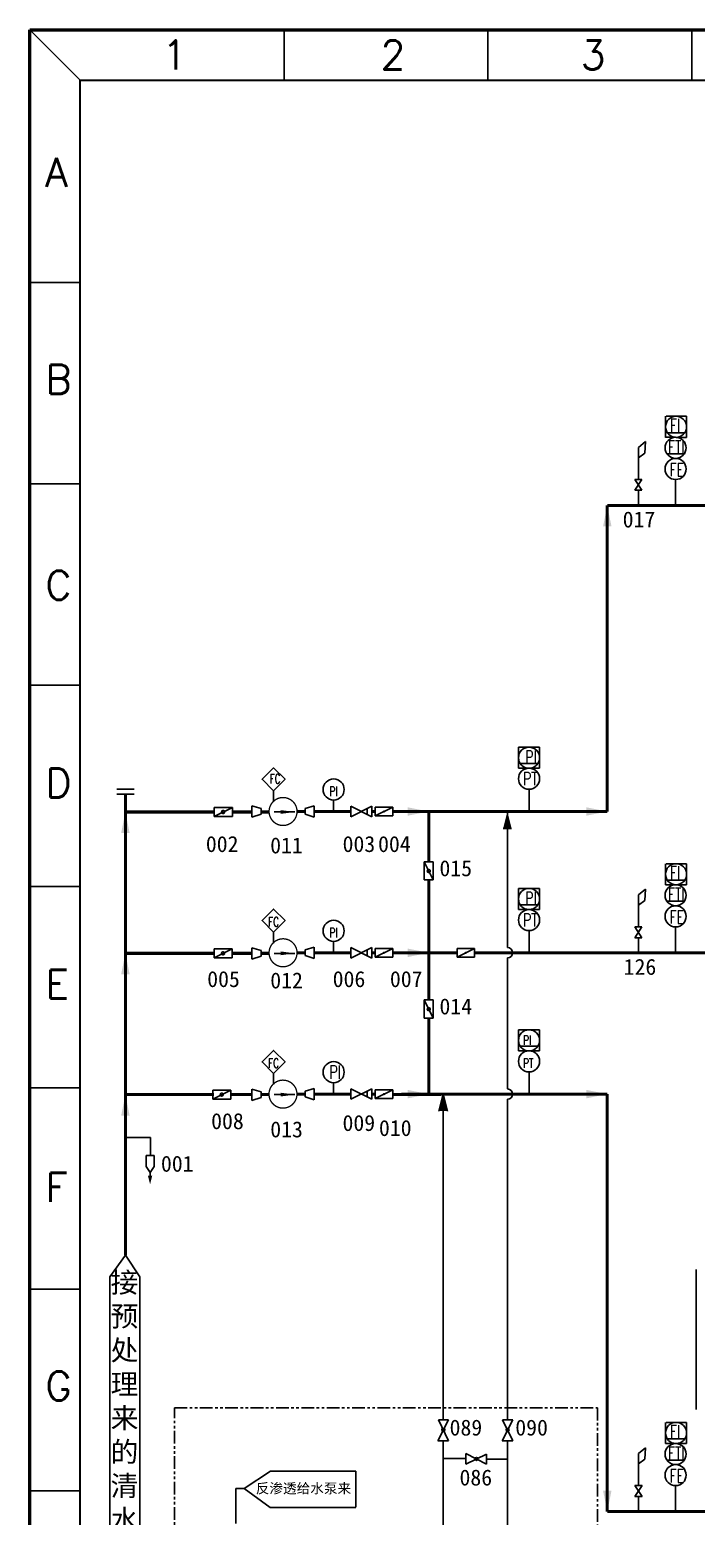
# Model space of a CAD drawing. Header units: millimetres. Extents: x 177 to 598, y 97 to 389.
# Drawn here: x 177.2 to 260.6, y 202.9 to 388.9 of the extents above; entities that cross this region are included whole.
import ezdxf

# ---------------------------------------------------------------- set-up
doc = ezdxf.new("R2010")
doc.units = ezdxf.units.MM
doc.linetypes.add('PHANTOM', pattern=[63.5, 31.75, -6.35, 6.35, -6.35, 6.35, -6.35])
for name, color, linetype in [('1', 7, 'Continuous'), ('取样阀', 1, 'Continuous'), ('手动蝶阀', 1, 'Continuous'), ('止回阀', 1, 'Continuous'), ('球阀', 1, 'Continuous')]:
    doc.layers.add(name, color=color, linetype=linetype)
doc.styles.add('HZ2', font='geditxt.shx', dxfattribs={"width": 0.75, "height": 1, "bigfont": 'hztxt.shx'})
doc.styles.get("Standard").update_dxf_attribs({"font": 'txt.shx', "height": 1})
doc.styles.add('样式 1', font='simfang_0.ttf', dxfattribs={"height": 2})
doc.styles.add('样式 2', font='simfang_0.ttf')

msp = doc.modelspace()

# ---------------------------------------------------------------- hatches: boundary and pattern name
at = {"layer": '球阀'}
h = msp.add_hatch(color=0, dxfattribs=at)
h.paths.add_polyline_path([(228.91, 213.7), (228.8, 213.86, 0.250765), (228.72, 213.7, 0.250765), (228.8, 213.54)])
h.paths.add_polyline_path([(229.1, 213.7, 0.250765), (229.01, 213.86), (228.91, 213.7), (229.01, 213.54, 0.250765)])
h.paths.add_polyline_path([(229.01, 213.54), (228.91, 213.7), (228.8, 213.54, 0.302776)])
h.paths.add_polyline_path([(229.01, 213.86, 0.302776), (228.8, 213.86), (228.91, 213.7)])
h = msp.add_hatch(color=0, dxfattribs=at)
h.paths.add_polyline_path([(236.94, 213.7), (236.83, 213.86, 0.250765), (236.75, 213.7, 0.250765), (236.83, 213.54)])
h.paths.add_polyline_path([(237.13, 213.7, 0.250765), (237.04, 213.86), (236.94, 213.7), (237.04, 213.54, 0.250765)])
h.paths.add_polyline_path([(237.04, 213.54), (236.94, 213.7), (236.83, 213.54, 0.302776)])
h.paths.add_polyline_path([(237.04, 213.86, 0.302776), (236.83, 213.86), (236.94, 213.7)])
h = msp.add_hatch(color=0, dxfattribs=at)
h.paths.add_polyline_path([(233.05, 210.08), (233.21, 210.18, 0.250765), (233.05, 210.27, 0.250765), (232.89, 210.18)])
h.paths.add_polyline_path([(233.05, 209.89, 0.250765), (233.21, 209.97), (233.05, 210.08), (232.89, 209.97, 0.250765)])
h.paths.add_polyline_path([(232.89, 209.97), (233.05, 210.08), (232.89, 210.18, 0.302776)])
h.paths.add_polyline_path([(233.21, 209.97, 0.302776), (233.21, 210.18), (233.05, 210.08)])

# ---------------------------------------------------------------- linework, layer by layer
at = {"color": 0, "lineweight": 50}
for p, q in [((177.15, 96.62), (177.15, 388.94)), ((177.15, 388.94), (597.99, 388.94))]:
    msp.add_line(p, q, dxfattribs=at)
at = {"color": 0}
for p, q in [((183.45, 382.64), (177.15, 388.94)), ((208.97, 388.94), (208.97, 382.64)), ((234.48, 388.94), (234.48, 382.64)), ((260, 388.94), (260, 382.64)), ((183.45, 357.3), (177.15, 357.3)), ((256.72, 339.24), (256.72, 340.56)), ((256.8, 340.56), (259.35, 340.56)), ((259.35, 339.24), (259.35, 340.56)), ((256.72, 339.24), (256.72, 337.92)), ((259.35, 339.24), (259.35, 337.92)), ((253.31, 336.66), (254.2, 337.39)), ((254.2, 337.39), (254.13, 335.95)), ((257.97, 337.93), (256.72, 337.93)), ((256.94, 338.49), (259.11, 338.49)), ((258.03, 337.92), (259.35, 337.92)), ((253.31, 336.66), (253.31, 332.66)), ((254.13, 335.95), (253.31, 335.37)), ((256.87, 335.86), (259.05, 335.86)), ((183.45, 332.1), (177.15, 332.1)), ((253.76, 332.66), (252.86, 332.66)), ((253.76, 332.66), (252.86, 331.3)), ((252.86, 332.66), (253.76, 331.3)), ((253.76, 331.3), (252.86, 331.3)), ((253.31, 329.4), (253.31, 331.3)), ((257.97, 332.65), (257.97, 329.4)), ((183.45, 306.9), (177.15, 306.9)), ((239.63, 299.15), (238.32, 299.15)), ((238.32, 297.83), (238.32, 299.15)), ((238.32, 297.83), (238.32, 296.52)), ((239.63, 299.15), (240.95, 299.15)), ((240.95, 297.83), (240.95, 299.15)), ((240.95, 297.83), (240.95, 296.52)), ((239.63, 296.52), (238.32, 296.52)), ((238.54, 297.09), (240.72, 297.09)), ((239.63, 296.52), (240.95, 296.52)), ((188.03, 293.89), (190.21, 293.89)), ((188.03, 293.25), (190.21, 293.25)), ((207.66, 292.29), (207.66, 293.69)), ((215.18, 292.53), (215.18, 291.1)), ((239.63, 293.88), (239.63, 291.1)), ((204.95, 290.4), (204.95, 291.8)), ((206.09, 291.47), (206.09, 290.77)), ((207.75, 291.04), (210.34, 291.04)), ((211.6, 291.47), (211.6, 290.77)), ((212.74, 290.4), (212.74, 291.8)), ((256.72, 283.25), (256.72, 284.57)), ((256.72, 283.25), (256.72, 281.93)), ((256.8, 284.57), (259.35, 284.57)), ((259.35, 283.25), (259.35, 284.57)), ((259.35, 283.25), (259.35, 281.93)), ((183.45, 281.7), (177.15, 281.7)), ((239.63, 281.47), (238.32, 281.47)), ((238.32, 280.15), (238.32, 281.47)), ((239.63, 281.47), (240.95, 281.47)), ((240.95, 280.15), (240.95, 281.47)), ((253.31, 280.67), (254.2, 281.4)), ((254.2, 281.4), (254.13, 279.96)), ((257.97, 281.94), (256.72, 281.94)), ((256.94, 282.51), (259.11, 282.51)), ((258.03, 281.93), (259.35, 281.93)), ((238.32, 280.15), (238.32, 278.83)), ((238.54, 279.4), (240.72, 279.4)), ((240.95, 280.15), (240.95, 278.83)), ((253.31, 280.67), (253.31, 276.67)), ((254.13, 279.96), (253.31, 279.38)), ((256.87, 279.87), (259.05, 279.87)), ((239.63, 278.83), (238.32, 278.83)), ((239.63, 278.83), (240.95, 278.83)), ((207.66, 274.61), (207.66, 276)), ((239.63, 276.2), (239.63, 273.42)), ((253.76, 276.67), (252.86, 276.67)), ((253.76, 276.67), (252.86, 275.31)), ((252.86, 276.67), (253.76, 275.31)), ((257.97, 276.66), (257.97, 273.42)), ((204.95, 272.64), (204.95, 274.03)), ((206.09, 273.7), (206.09, 273)), ((211.6, 273.79), (211.6, 273.09)), ((212.74, 272.72), (212.74, 274.11)), ((215.18, 274.85), (215.18, 273.42)), ((253.76, 275.31), (252.86, 275.31)), ((253.31, 273.42), (253.31, 275.31)), ((207.75, 273.35), (210.34, 273.35)), ((239.63, 263.78), (238.32, 263.78)), ((238.32, 262.46), (238.32, 263.78)), ((238.32, 262.46), (238.32, 261.15)), ((239.63, 263.78), (240.95, 263.78)), ((240.95, 262.46), (240.95, 263.78)), ((240.95, 262.46), (240.95, 261.15)), ((239.63, 261.15), (238.32, 261.15)), ((238.54, 261.72), (240.72, 261.72)), ((239.63, 261.15), (240.95, 261.15)), ((207.66, 256.92), (207.66, 258.32)), ((215.18, 257.16), (215.18, 255.73)), ((239.63, 258.51), (239.63, 255.73)), ((183.45, 256.5), (177.15, 256.5)), ((204.95, 254.95), (204.95, 256.34)), ((206.09, 256.02), (206.09, 255.32)), ((207.75, 255.67), (210.34, 255.67)), ((211.6, 256.1), (211.6, 255.4)), ((212.74, 255.03), (212.74, 256.43)), ((192.25, 250.32), (189.12, 250.32)), ((192.25, 250.32), (192.25, 248.03)), ((192.21, 245.95), (192.21, 245.05)), ((187.16, 232.88), (189.12, 235.57)), ((189.12, 235.57), (190.93, 232.85)), ((187.16, 232.88), (187.16, 190.85)), ((190.93, 190.85), (190.93, 232.85)), ((183.45, 231.3), (177.15, 231.3)), ((256.72, 213.32), (256.72, 214.64)), ((256.8, 214.64), (259.35, 214.64)), ((259.35, 213.32), (259.35, 214.64)), ((256.72, 213.32), (256.72, 212)), ((256.94, 212.57), (259.11, 212.57)), ((259.35, 213.32), (259.35, 212)), ((253.31, 210.74), (254.21, 211.47)), ((253.31, 210.74), (253.31, 206.74)), ((254.21, 211.47), (254.13, 210.03)), ((257.97, 212), (256.72, 212)), ((258.03, 212), (259.35, 212)), ((203.99, 206.36), (207.26, 208.54)), ((217.96, 208.54), (207.26, 208.54)), ((254.13, 210.03), (253.31, 209.45)), ((256.87, 209.94), (259.05, 209.94)), ((252.86, 206.74), (253.77, 205.38)), ((253.77, 206.74), (252.86, 205.38)), ((253.77, 206.74), (252.86, 206.74)), ((257.97, 206.73), (257.97, 203.48)), ((183.45, 206.1), (177.15, 206.1)), ((207.23, 204.01), (203.99, 206.36)), ((253.77, 205.38), (252.86, 205.38)), ((253.31, 203.48), (253.31, 205.38)), ((207.23, 204.01), (217.94, 204.01))]:
    msp.add_line(p, q, dxfattribs=at)
at = {"color": 0, "lineweight": 30}
for p, q in [((183.45, 382.64), (591.69, 382.64)), ((183.45, 102.92), (183.45, 382.64))]:
    msp.add_line(p, q, dxfattribs=at)
at = {"color": 0, "linetype": 'Continuous'}
for p, q in [((206.09, 291.47), (204.95, 291.8)), ((206.09, 290.77), (204.95, 290.4)), ((211.6, 291.47), (212.74, 291.8)), ((211.6, 290.77), (212.74, 290.4)), ((206.09, 273.7), (204.95, 274.03)), ((211.6, 273.79), (212.74, 274.11)), ((206.09, 273), (204.95, 272.64)), ((211.6, 273.09), (212.74, 272.72)), ((206.09, 256.02), (204.95, 256.34)), ((206.09, 255.32), (204.95, 254.95)), ((211.6, 256.1), (212.74, 256.43)), ((211.6, 255.4), (212.74, 255.03))]:
    msp.add_line(p, q, dxfattribs=at)
at = {"color": 40}
for p, q in [((236.92, 274.06), (236.92, 291.1)), ((236.39, 288.97), (237.45, 288.97)), ((236.92, 256.38), (236.92, 272.77)), ((228.89, 255.73), (228.36, 253.6)), ((229.42, 253.6), (228.89, 255.73)), ((236.92, 255.08), (236.92, 214.96)), ((228.89, 253.6), (228.89, 214.96)), ((228.89, 212.36), (228.89, 194.41)), ((236.92, 212.36), (236.92, 194.41)), ((231.71, 210.11), (228.89, 210.11)), ((234.31, 210.06), (236.92, 210.06))]:
    msp.add_line(p, q, dxfattribs=at)
at = {"color": 251}
msp.add_line((260.56, 233.77), (260.56, 216.26), dxfattribs=at)
at = {"color": 251, "linetype": 'PHANTOM', "ltscale": 0.05}
for p, q in [((195.27, 216.49), (248.2, 216.49)), ((195.27, 148.49), (195.27, 216.49)), ((248.2, 216.49), (248.2, 148.49))]:
    msp.add_line(p, q, dxfattribs=at)
msp.add_line((217.94, 208.53), (217.94, 204.02))
at = {"color": 142}
for p, q in [((202.94, 201.99), (202.94, 206.36)), ((202.94, 206.36), (203.99, 206.36))]:
    msp.add_line(p, q, dxfattribs=at)
at = {"color": 151}
for points, const_width in [([(249.42, 329.4), (266.75, 329.4)], 0.385), ([(249.42, 291.1), (249.42, 329.4)], 0.385), ([(189.12, 293.25), (189.12, 253.54)], 0.381), ([(200.22, 291.04), (189.12, 291.04)], 0.381), ([(204.95, 291.04), (202.51, 291.04)], 0.381), ([(207.1, 291.04), (206.09, 291.04)], 0.381), ([(211.6, 291.1), (210.6, 291.1)], 0.381), ([(217.35, 291.1), (212.74, 291.1)], 0.381), ([(220.39, 291.1), (219.96, 291.1)], 0.381), ([(227.08, 291.1), (222.57, 291.1)], 0.381), ([(227.08, 291.1), (249.42, 291.1)], 0.385), ([(227.08, 291.1), (227.08, 284.81)], 0.381), ([(227.08, 282.53), (227.08, 273.42)], 0.381), ([(200.22, 273.35), (189.12, 273.35)], 0.381), ([(204.95, 273.35), (202.5, 273.35)], 0.381), ([(207.1, 273.35), (206.09, 273.35)], 0.381), ([(211.6, 273.42), (210.6, 273.42)], 0.381), ([(217.35, 273.42), (212.74, 273.42)], 0.381), ([(220.39, 273.42), (219.96, 273.42)], 0.381), ([(227.08, 273.42), (222.57, 273.42)], 0.381), ([(227.08, 273.42), (227.08, 267.51)], 0.381), ([(230.62, 273.42), (227.08, 273.42)], 0.381), ([(232.8, 273.42), (266.75, 273.42)], 0.385), ([(227.08, 265.23), (227.08, 255.73)], 0.381), ([(200.21, 255.67), (189.12, 255.67)], 0.381), ([(204.95, 255.67), (202.33, 255.67)], 0.381), ([(207.09, 255.67), (206.09, 255.67)], 0.381), ([(211.6, 255.73), (210.59, 255.73)], 0.381), ([(217.35, 255.73), (212.74, 255.73)], 0.381), ([(220.39, 255.73), (219.96, 255.73)], 0.381), ([(249.42, 255.73), (222.57, 255.7)], 0.381), ([(249.42, 255.73), (249.42, 224.61)], 0.381), ([(189.12, 253.54), (189.12, 235.57)], 0.381), ([(249.42, 203.48), (249.42, 224.61)], 0.385), ([(249.42, 203.48), (266.75, 203.48)], 0.385)]:
    msp.add_lwpolyline(points, dxfattribs=dict(at, const_width=const_width))
at = {"color": 0}
for points in [[(207.66, 293.69), (209.1, 295.13), (207.66, 296.56), (206.22, 295.13)], [(207.66, 276), (209.1, 277.44), (207.66, 278.88), (206.22, 277.44)], [(207.66, 258.32), (209.1, 259.76), (207.66, 261.19), (206.22, 259.76)]]:
    msp.add_lwpolyline(points, close=True, dxfattribs=at)
at = {"color": 0, "const_width": 0.167}
for points in [[(207.1, 291.1, 1), (210.6, 291.1, 1)], [(207.1, 273.42, 1), (210.6, 273.42, 1)], [(207.09, 255.73, 1), (210.59, 255.73, 1)]]:
    msp.add_lwpolyline(points, format="xyb", close=True, dxfattribs=at)
at = {"color": 0}
for points in [[(210.34, 291.04, 0, 0.476, 0), (208.53, 291.04, 0.476, 0.476, 0)], [(210.34, 273.35, 0, 0.476, 0), (208.53, 273.35, 0.476, 0.476, 0)], [(210.34, 255.67, 0, 0.476, 0), (208.53, 255.67, 0.476, 0.476, 0)], [(192.21, 244.43, 0, 0.544, 0), (192.21, 245.52, 0.544, 0.544, 0)]]:
    msp.add_lwpolyline(points, format="xyseb", dxfattribs=at)
for centre in [(258.03, 339.24), (257.97, 336.61), (257.97, 333.97), (239.63, 297.83), (239.63, 295.2), (215.18, 293.85), (258.03, 283.25), (239.63, 280.15), (257.97, 280.62), (257.97, 277.98), (215.18, 276.17), (239.63, 277.51), (239.63, 262.46), (239.63, 259.83), (215.18, 258.48), (258.03, 213.32), (257.97, 210.68), (257.97, 208.05)]:
    msp.add_circle(centre, 1.32, dxfattribs=at)
at = {"color": 40}
for centre in [(236.92, 273.42), (236.92, 255.73)]:
    msp.add_arc(centre, 0.649, 270, 90, dxfattribs=at)
at = {"color": 151}
for points in [[(249.95, 326.77), (249.42, 329.4), (248.89, 326.77)], [(189.65, 288.4), (189.12, 291.04), (188.59, 288.4)], [(224.44, 290.57), (227.08, 291.1), (224.44, 291.63)], [(246.79, 290.57), (249.42, 291.1), (246.79, 291.63)], [(224.44, 272.88), (227.08, 273.42), (224.44, 273.95)], [(189.65, 270.72), (189.12, 273.35), (188.59, 270.72)], [(189.65, 253.03), (189.12, 255.67), (188.59, 253.03)], [(224.44, 255.2), (227.08, 255.73), (224.44, 256.26)], [(246.79, 255.2), (249.42, 255.73), (246.79, 256.26)], [(248.89, 206.12), (249.42, 203.48), (249.95, 206.12)]]:
    msp.add_solid(points, dxfattribs=at)
at = {"color": 40}
for points in [[(237.45, 288.97), (236.92, 291.1), (236.39, 288.97)], [(229.42, 253.6), (228.89, 255.73), (228.36, 253.6)]]:
    msp.add_solid(points, dxfattribs=at)
at = {"layer": '取样阀', "color": 0}
for p, q in [((191.71, 248.03), (192.73, 248.03)), ((191.71, 246.67), (191.71, 248.03)), ((192.73, 246.67), (192.73, 248.03)), ((191.71, 246.69), (192.21, 245.94)), ((192.21, 245.94), (192.73, 246.69))]:
    msp.add_line(p, q, dxfattribs=at)
at = {"layer": '手动蝶阀', "color": 0}
for p, q in [((200.22, 291.61), (200.22, 290.47)), ((200.22, 291.61), (200.22, 290.47)), ((200.22, 290.47), (202.51, 291.61)), ((200.22, 291.61), (202.51, 291.61)), ((202.51, 290.47), (200.22, 290.47)), ((202.51, 291.61), (202.51, 290.47)), ((219.38, 291.47), (219.38, 290.74)), ((219.96, 291.75), (219.96, 290.45)), ((220.39, 291.64), (220.39, 290.55)), ((222.57, 291.64), (220.39, 290.55)), ((222.57, 291.64), (220.39, 291.64)), ((220.39, 290.55), (222.57, 290.55)), ((222.57, 290.55), (222.57, 291.64)), ((226.5, 282.53), (226.5, 284.81)), ((227.65, 282.53), (226.5, 284.81)), ((226.5, 284.81), (227.65, 284.81)), ((227.65, 284.81), (227.65, 282.53)), ((226.5, 282.53), (227.65, 282.53)), ((226.5, 282.53), (227.65, 282.53)), ((200.21, 273.92), (200.21, 272.78)), ((200.21, 273.92), (200.21, 272.78)), ((200.21, 272.78), (202.5, 273.92)), ((200.21, 273.92), (202.5, 273.92)), ((202.5, 273.92), (202.5, 272.78)), ((219.38, 273.78), (219.38, 273.06)), ((219.96, 274.07), (219.96, 272.76)), ((222.57, 273.96), (220.39, 272.87)), ((222.57, 273.96), (220.39, 273.96)), ((220.39, 273.96), (220.39, 272.87)), ((222.57, 272.87), (222.57, 273.96)), ((230.62, 273.96), (230.62, 272.87)), ((232.8, 273.96), (230.62, 272.87)), ((232.8, 273.96), (230.62, 273.96)), ((232.8, 272.87), (232.8, 273.96)), ((202.5, 272.78), (200.21, 272.78)), ((220.39, 272.87), (222.57, 272.87)), ((230.62, 272.87), (232.8, 272.87)), ((226.5, 265.23), (226.5, 267.51)), ((227.65, 265.23), (226.5, 267.51)), ((226.5, 267.51), (227.65, 267.51)), ((227.65, 267.51), (227.65, 265.23)), ((226.5, 265.23), (227.65, 265.23)), ((226.5, 265.23), (227.65, 265.23)), ((200.05, 256.24), (200.05, 255.1)), ((200.05, 256.24), (200.05, 255.1)), ((200.05, 255.1), (202.33, 256.24)), ((200.05, 256.24), (202.33, 256.24)), ((202.33, 255.1), (200.05, 255.1)), ((202.33, 256.24), (202.33, 255.1)), ((219.38, 256.1), (219.38, 255.37)), ((219.96, 256.38), (219.96, 255.08)), ((222.57, 256.27), (220.39, 255.19)), ((222.57, 256.27), (220.39, 256.27)), ((220.39, 256.27), (220.39, 255.19)), ((220.39, 255.19), (222.57, 255.19)), ((222.57, 255.19), (222.57, 256.27))]:
    msp.add_line(p, q, dxfattribs=at)
for points, const_width in [([(201.26, 291.04, 1), (201.44, 291.04, 1)], 0.397), ([(221.41, 291.1, 1), (221.55, 291.1, 1)], 0.136), ([(227.08, 283.57, 1), (227.08, 283.74, 1)], 0.397), ([(201.25, 273.35, 1), (201.43, 273.35, 1)], 0.397), ([(221.41, 273.42, 1), (221.55, 273.42, 1)], 0.136), ([(231.64, 273.42, 1), (231.78, 273.42, 1)], 0.136), ([(227.08, 266.27, 1), (227.08, 266.44, 1)], 0.397), ([(201.09, 255.67, 1), (201.26, 255.67, 1)], 0.397), ([(221.41, 255.73, 1), (221.55, 255.73, 1)], 0.136)]:
    msp.add_lwpolyline(points, format="xyb", close=True, dxfattribs=dict(at, const_width=const_width))
at = {"layer": '止回阀', "color": 0}
for p, q in [((217.35, 290.45), (219.96, 291.75)), ((219.96, 290.45), (217.35, 291.75)), ((217.35, 291.75), (217.35, 290.45)), ((217.35, 291.75), (217.35, 290.45)), ((217.35, 272.76), (219.96, 274.07)), ((219.96, 272.76), (217.35, 274.07)), ((217.35, 274.07), (217.35, 272.76)), ((217.35, 274.07), (217.35, 272.76)), ((217.35, 255.08), (219.96, 256.38)), ((219.96, 255.08), (217.35, 256.38)), ((217.35, 256.38), (217.35, 255.08)), ((217.35, 256.38), (217.35, 255.08))]:
    msp.add_line(p, q, dxfattribs=at)
at = {"layer": '球阀', "color": 0}
for p, q in [((229.56, 214.96), (228.22, 212.36)), ((229.56, 212.36), (228.29, 214.96)), ((228.29, 214.96), (229.56, 214.96)), ((237.59, 214.96), (236.25, 212.36)), ((236.32, 214.96), (237.59, 214.96)), ((237.59, 212.36), (236.32, 214.96)), ((228.22, 212.36), (229.56, 212.36)), ((236.25, 212.36), (237.59, 212.36)), ((231.71, 210.77), (231.71, 209.42)), ((234.31, 209.42), (231.71, 210.77)), ((231.71, 209.42), (234.31, 210.69)), ((234.31, 210.69), (234.31, 209.42))]:
    msp.add_line(p, q, dxfattribs=at)
for centre in [(228.91, 213.7), (236.94, 213.7), (233.05, 210.08)]:
    msp.add_circle(centre, 0.192, dxfattribs=at)

# ---------------------------------------------------------------- texts
at = {"color": 0}
for s, p in [('1', (193.71, 383.98)), ('2', (221.05, 383.98)), ('3', (246.09, 383.98)), ('A', (179.11, 369.28)), ('B', (179.11, 343.39)), ('C', (179.11, 317.61)), ('D', (179.11, 292.87)), ('E', (179.11, 267.68)), ('F', (179.11, 242.25)), ('G', (179.11, 217.4))]:
    msp.add_text(s, height=3.62, dxfattribs=at).set_placement(p)
at = {"color": 0, "style": 'HZ2', "width": 0.7}
for s, height, p in [('FI', 1.633, (257.27, 338.6)), ('FTI', 1.633, (257.01, 335.89)), ('FE', 1.633, (257.21, 333.06)), ('PI', 1.633, (239.16, 297.1)), ('PT', 1.633, (238.88, 294.38)), ('FC', 1.181, (207.16, 294.61)), ('PI', 1.181, (214.65, 293.03)), ('FI', 1.633, (257.27, 282.61)), ('PI', 1.633, (239.16, 279.42)), ('FTI', 1.633, (257.01, 279.9)), ('FC', 1.181, (206.97, 276.7)), ('PT', 1.633, (238.88, 276.7)), ('FE', 1.633, (257.21, 277.07)), ('PI', 1.181, (214.65, 275.34)), ('PI', 1.181, (238.88, 261.88)), ('FC', 1.181, (206.97, 259.02)), ('PI', 1.633, (214.65, 257.66)), ('PT', 1.181, (238.88, 259.01)), ('FI', 1.633, (257.27, 212.68)), ('FTI', 1.633, (257.01, 209.97)), ('FE', 1.633, (257.21, 207.14))]:
    msp.add_text(s, height=height, dxfattribs=at).set_placement(p)
for s, insert, char_height, width, attachment_point, style in [('017', (251.35, 328.65), 2, 11.304, 1, '样式 2'), ('002', (199.19, 288.03), 2, 11.304, 1, '样式 2'), ('011', (207.24, 287.86), 2, 11.304, 1, '样式 2'), ('003', (216.3, 288.03), 2, 11.304, 1, '样式 2'), ('004', (220.74, 288.03), 2, 11.304, 1, '样式 2'), ('015', (228.42, 285), 2, 11.304, 1, '样式 1'), ('126', (251.47, 272.66), 2, 11.304, 1, '样式 2'), ('005', (199.36, 271.13), 2, 11.304, 1, '样式 2'), ('012', (207.25, 270.96), 2, 11.304, 1, '样式 2'), ('006', (215.06, 271.13), 2, 11.304, 1, '样式 2'), ('007', (222.22, 271.13), 2, 11.304, 1, '样式 2'), ('014', (228.42, 267.71), 2, 11.304, 1, '样式 1'), ('{\\fFangSong_GB2312|b0|i0|c134|p49;008}', (199.85, 253.35), 2, 11.304, 1, '样式 1'), ('{\\fFangSong_GB2312|b0|i0|c134|p49;009}', (216.29, 253.12), 2, 11.304, 1, '样式 1'), ('{\\fFangSong_GB2312|b0|i0|c134|p49;013}', (207.25, 252.32), 2, 11.304, 1, '样式 1'), ('010', (220.85, 252.49), 2, 11.304, 1, '样式 1'), ('001', (193.57, 248.02), 2, 11.304, 1, '样式 2'), ('089', (229.69, 215), 2, 11.304, 1, '样式 1'), ('090', (237.91, 215), 2, 11.304, 1, '样式 1'), ('086', (230.93, 208.75), 2, 11.304, 1, '样式 1'), ('{\\fFangSong_GB2312|b0|i0|c134|p49;\\H2.5x;反渗透给水泵来}', (211.4, 206.32), 0.5, 15.9139, 5, '样式 1')]:
    msp.add_mtext(s, dxfattribs=dict(insert=insert, char_height=char_height, width=width, attachment_point=attachment_point, style=style))
at = {"layer": '1', "insert": (189.01, 233.44), "char_height": 2.545, "attachment_point": 2, "style": '样式 1'}
msp.add_mtext_dynamic_manual_height_columns('接预处理来的清水管', width=4.9049, gutter_width=5, heights=[0], dxfattribs=at)

doc.saveas('drawing.dxf')
